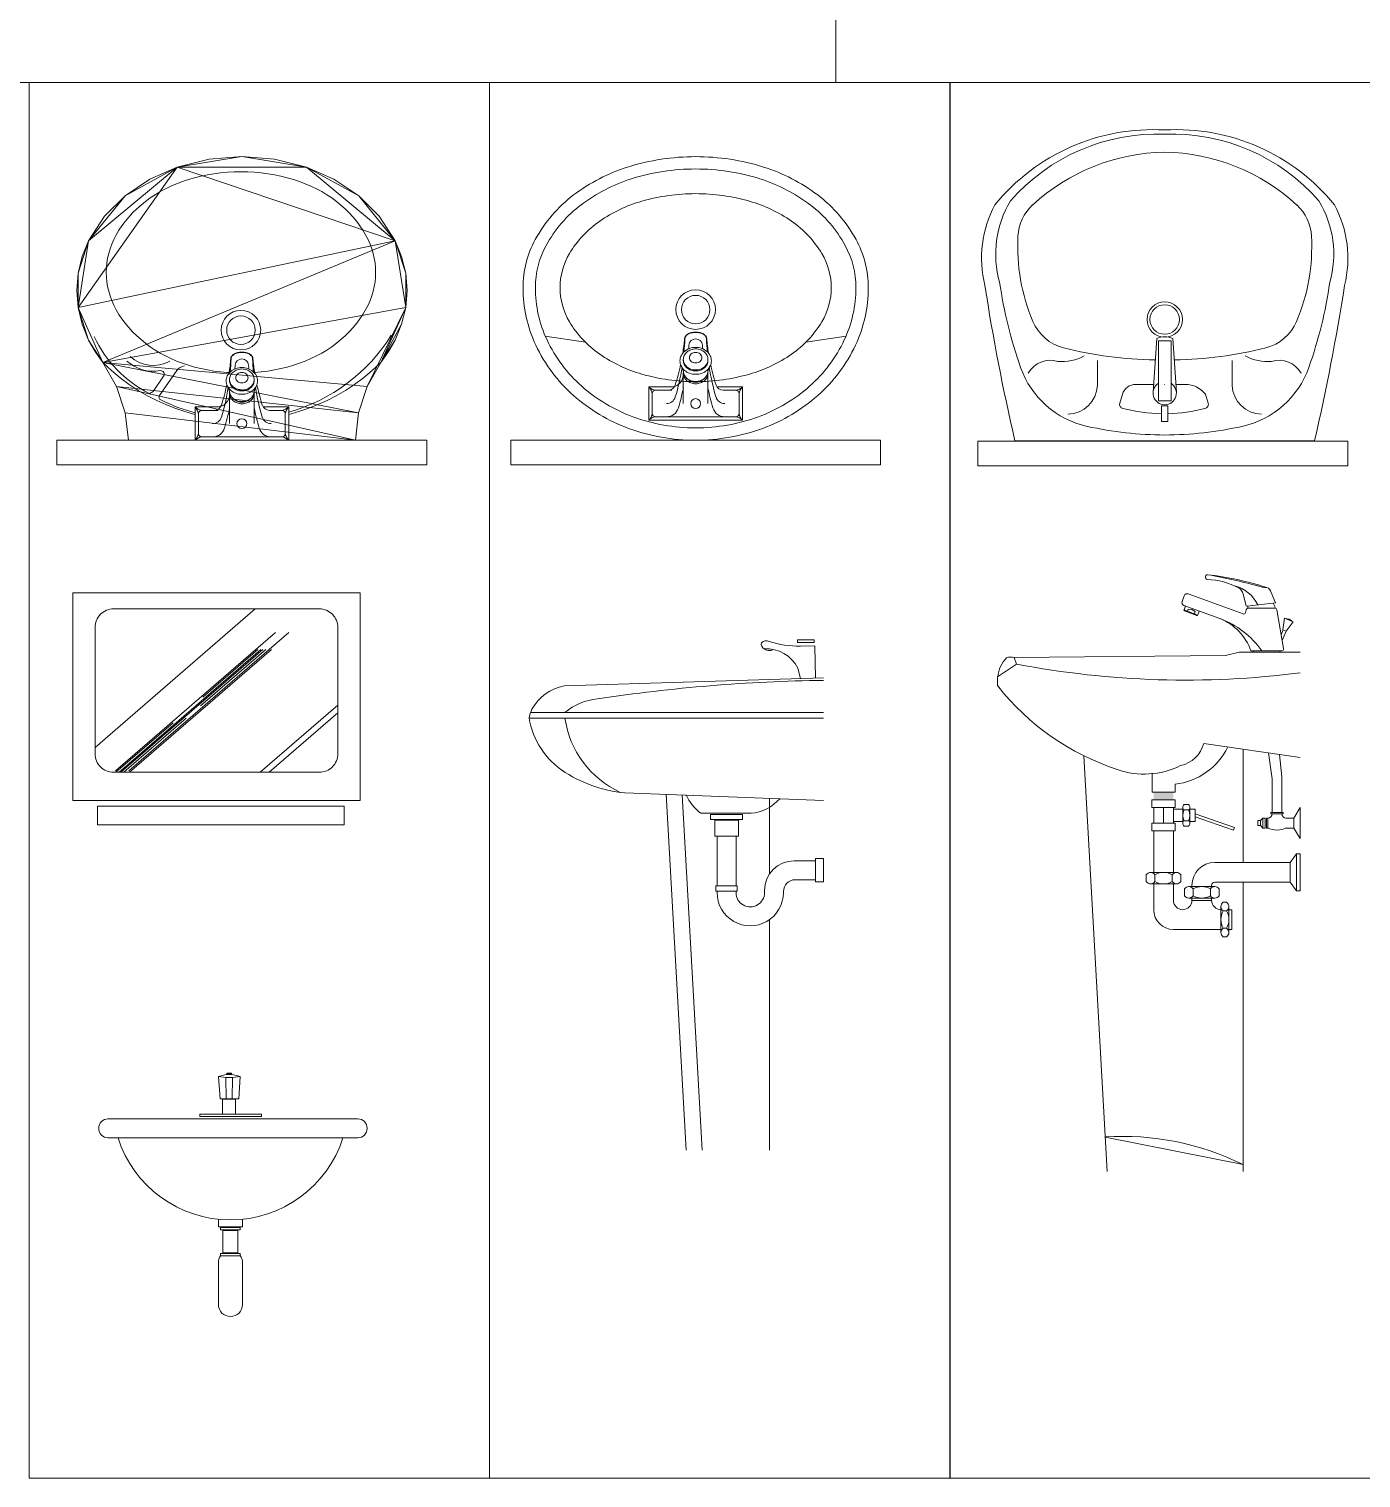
# Model space of a CAD drawing. Header units: inches. Extents: x 242965 to 445791, y 236206 to 423703.
# Drawn here: x 331418 to 333578, y 360263 to 362613 of the extents above; entities that cross this region are included whole.
import ezdxf

# ---------------------------------------------------------------- set-up
doc = ezdxf.new("R2010")
doc.units = ezdxf.units.IN
doc.header["$MEASUREMENT"] = 0
doc.layers.add('9', color=251, linetype='Continuous', lineweight=13)

# ---------------------------------------------------------------- blocks, each defined once
blk = doc.blocks.new('A$C64CE528A')
for p, q in [((280, 67), (280, 116.2)), ((320, 67), (320, 116.2)), ((229.5, 83), (229.5, 51)), ((261.4, 88.5), (235, 88.5)), ((365, 88.5), (344.7, 88.5)), ((370.5, 51), (370.5, 83)), ((235, 45.5), (365, 45.5))]:
    blk.add_line(p, q)
for points in [[(213.3, 161.7), (203.6, 164.9), (194.1, 168.5), (185, 172.4), (176.1, 176.7), (167.5, 181.4), (159.3, 186.3), (151.3, 191.6), (143.7, 197.2), (136.4, 203.2), (129.4, 209.5), (122.8, 216), (116.6, 222.8), (110.8, 229.7), (105.5, 236.9), (100.6, 244.1), (96.3, 251.5), (92.4, 259), (89.1, 266.5), (86.3, 274), (84.1, 281.6), (82.3, 289.3), (81.1, 296.9), (80.3, 304.6), (80.1, 312.3), (80.3, 320), (81.1, 327.7), (82.3, 335.3), (84.1, 343), (86.3, 350.6), (89.1, 358.1), (92.4, 365.7), (96.3, 373.1), (100.6, 380.5), (105.5, 387.7), (110.8, 394.9), (116.6, 401.8), (122.8, 408.6), (129.4, 415.1), (136.4, 421.4), (143.7, 427.4), (151.3, 433), (159.3, 438.3), (167.5, 443.3), (176.1, 447.9), (185, 452.2), (194.1, 456.1), (203.6, 459.7), (213.3, 462.9), (223.4, 465.8), (233.6, 468.4), (244.1, 470.5), (254.8, 472.3), (265.6, 473.7), (276.5, 474.8), (287.5, 475.4), (298.5, 475.6), (309.6, 475.4), (320.5, 474.8), (331.5, 473.7), (342.3, 472.3), (352.9, 470.5), (363.4, 468.4), (373.7, 465.8), (383.7, 462.9), (393.5, 459.7), (402.9, 456.1), (412.1, 452.2), (421, 447.9), (429.5, 443.3), (437.8, 438.3), (445.7, 433), (453.4, 427.4), (460.7, 421.4), (467.7, 415.1), (474.3, 408.6), (480.5, 401.8), (486.3, 394.9), (491.6, 387.7), (496.4, 380.5), (500.8, 373.1), (504.6, 365.7), (507.9, 358.1), (510.7, 350.6), (513, 343), (514.8, 335.3), (516, 327.7), (516.8, 320), (517, 312.3), (516.8, 304.6), (516, 296.9), (514.8, 289.3), (513, 281.6), (510.7, 274), (507.9, 266.5), (504.6, 259), (500.8, 251.5), (496.4, 244.1), (491.6, 236.9), (486.3, 229.7), (480.5, 222.8), (474.3, 216), (467.7, 209.5), (460.7, 203.2), (453.4, 197.2), (445.7, 191.6), (437.8, 186.3), (429.5, 181.4), (421, 176.7), (412.1, 172.4), (402.9, 168.5), (393.5, 164.9), (383.7, 161.7), (373.7, 158.8), (363.4, 156.2), (352.9, 154.1), (342.3, 152.3), (331.5, 150.9), (320.7, 149.9)], [(224, 81.7), (219.8, 82.8), (205.8, 87), (191.4, 92), (176.8, 97.9), (161.9, 104.6), (147, 112.2), (132, 120.8), (117.2, 130.5), (102.6, 141.2), (88.4, 153.1), (74.7, 166.2)], [(525.3, 166.2), (511.6, 153.1), (497.4, 141.2), (482.8, 130.5), (468, 120.8), (453, 112.2), (438.1, 104.6), (423.2, 97.9), (408.6, 92), (394.2, 87), (380.2, 82.8), (376, 81.7)], [(279.2, 149.7), (276.5, 149.8), (265.6, 150.9), (254.8, 152.3), (244.1, 154.1), (233.6, 156.2), (223.4, 158.8), (213.3, 161.7)], [(261.4, 94), (224, 94), (224, 40), (376, 40), (376, 94)], [(376, 94), (334.6, 94)]]:
    blk.add_lwpolyline(points)
for points in [[(60.3, 208.1, 0.166881), (149.8, 115.9, 0.166881)], [(376, 85.6, 0.186443), (542.4, 210.2)], [(149.8, 115.9, 0.091812), (155.9, 119.2), (173, 143.9, 0.634175), (167.8, 152.9, -0.229196), (113.3, 168.5, -2.5087)], [(118.9, 176.1, 0.330482), (182.9, 168.4, -0.807059)], [(318, 172, 0.150029), (316.8, 175.9, 0.107049), (312.7, 179.8, 0.075298), (307.2, 182.1, 0.06206), (300, 183, 0.06206), (292.8, 182.1, 0.075298), (287.3, 179.8, 0.107049), (283.2, 175.9, 0.150029), (282, 172, 0.005699), (282, 171.8, 0.107049)], [(317.5, 172, 0.150029), (316.4, 175.6, 0.107049), (312.5, 179.4, 0.075298), (307.1, 181.6, 0.06206), (300, 182.5, 0.06206), (292.9, 181.6, 0.075298), (287.5, 179.4, 0.107049), (283.6, 175.6, 0.150029), (282.5, 172, 0.006142), (282.5, 171.8, 0.107049)], [(317.5, 171.8, 0.006142), (317.5, 172, 0.150029)], [(318, 171.8, 0.005699), (318, 172, 0.150029)], [(206.7, 160.5, 0.177693), (194.3, 153.3), (166.4, 112.6, 0.555237), (169.7, 105, 0.050424), (224, 84.5, 0.050424)], [(280, 137.8, 0.013302), (280, 137, 0.113359), (281.5, 130.6, 0.103458), (285.9, 124.9, 0.091971), (292.2, 121.3, 0.085224), (300, 119.9, 0.085224), (307.8, 121.3, 0.091971), (314.1, 124.9, 0.103458), (318.5, 130.6, 0.113359), (320, 137, 0.013302), (320, 137.8, 0.103458)], [(280, 119.2, 0.102616), (281.5, 113.4, 0.103458), (285.9, 107.8, 0.091971), (292.2, 104.1, 0.085224), (300, 102.8, 0.085224), (307.8, 104.1, 0.091971), (314.1, 107.8, 0.103458), (318.5, 113.4, 0.102616), (320, 119.2, 0.113359)], [(280.1, 118, 0.031112), (280, 116.2, 0.113359), (281.5, 109.8, 0.103458), (285.9, 104.1, 0.091971), (292.2, 100.5, 0.085224), (300, 99.1, 0.085224), (307.8, 100.5, 0.091971), (314.1, 104.1, 0.103458), (318.5, 109.8, 0.113359), (320, 116.2, 0.113359)], [(320, 116.2, 0.031112), (319.9, 118, 0.103458)], [(287, 106.9, 0.022984), (288, 105.9, 0.091971), (293.4, 102.8, 0.085224), (300, 101.7, 0.085224), (306.6, 102.8, 0.091971), (312, 105.9, 0.022984), (313, 106.9, 0.113359)]]:
    blk.add_lwpolyline(points, format="xyb")
for points in [[(300, 158.1, 0.085197), (290.1, 156.4, 0.091956), (282, 151.7, 0.103466), (276.4, 144.5, 0.113392), (274.5, 136.3, 0.113392), (276.4, 128.1, 0.103466), (282, 120.9, 0.091956), (290.1, 116.2, 0.085197), (300, 114.5, 0.085197), (309.9, 116.2, 0.091956), (318, 120.9, 0.103466), (323.6, 128.1, 0.113392), (325.5, 136.3, 0.113392), (323.6, 144.5, 0.103466), (318, 151.7, 0.091956), (309.9, 156.4, 0.085197)], [(300, 155.6, 0.085224), (292.2, 154.3, 0.091971), (285.9, 150.6, 0.103458), (281.5, 145, 0.113359), (280, 138.6, 0.113359), (281.5, 132.2, 0.103458), (285.9, 126.5, 0.091971), (292.2, 122.8, 0.085224), (300, 121.5, 0.085224), (307.8, 122.8, 0.091971), (314.1, 126.5, 0.103458), (318.5, 132.2, 0.113359), (320, 138.6, 0.113359), (318.5, 145, 0.103458), (314.1, 150.6, 0.091971), (307.8, 154.3, 0.085224)], [(300, 150, 0.085224), (296.1, 149.3, 0.091971), (292.9, 147.5, 0.103458), (290.7, 144.6, 0.113359), (290, 141.4, 0.113359), (290.7, 138.2, 0.103458), (292.9, 135.4, 0.091971), (296.1, 133.5, 0.085224), (300, 132.9, 0.085224), (303.9, 133.5, 0.091971), (307.1, 135.4, 0.103458), (309.3, 138.2, 0.113359), (310, 141.4, 0.113359), (309.3, 144.6, 0.103458), (307.1, 147.5, 0.091971), (303.9, 149.3, 0.085224)]]:
    blk.add_lwpolyline(points, format="xyb", close=True)
blk.add_lwpolyline([(600, 0), (0, 0), (0, 40), (600, 40)], close=True)
for centre, radius in [((298.5, 218.5), 32.1), ((298.5, 218.5), 23.1), ((300, 67), 8)]:
    blk.add_circle(centre, radius)
for centre, radius, start, end in [((-69.2, 204.1), 352.7, 350.9776, 354.7809), ((-100.3, 186.5), 383.1, 354.6726, 357.8025), ((300, 160.9), 11, 5.4526, 174.5474), ((700.3, 186.5), 383.1, 182.1975, 185.3274), ((669.2, 204.1), 352.7, 185.2191, 189.0224), ((-154.5, 183.9), 444.1, 356.3718, 357.1684), ((754.5, 183.9), 444.1, 182.8316, 183.6282), ((-69.2, 204.1), 352.7, 342.3001, 347.8685), ((-100.3, 186.5), 383.1, 343.5019, 350.8276), ((241, 109.5), 40.2, 7.7969, 30.7901), ((359, 109.5), 40.2, 149.2099, 172.2031), ((700.3, 186.5), 383.1, 189.1724, 196.4981), ((669.2, 204.1), 352.7, 192.1315, 197.6999), ((255.3, 100.5), 12, 270, 342.3001), ((259.6, 114.4), 20.5, 264.9716, 5.1114), ((344.7, 100.5), 12, 197.6999, 270), ((238.4, 109.1), 20.9, 226.293, 260.5769), ((208.9, 79.6), 20.9, 9.4231, 43.707), ((235, 83), 5.5, 90, 180), ((252.6, 82), 15, 270, 343.5019), ((-154.5, 183.9), 444.1, 343.782, 348.1007), ((754.5, 183.9), 444.1, 191.8993, 196.218), ((347.4, 82), 15, 196.4981, 270), ((361.6, 109.1), 20.9, 279.4231, 313.707), ((365, 83), 5.5, 0, 90), ((391.1, 79.6), 20.9, 136.293, 170.5769), ((208.9, 54.4), 20.9, 316.293, 350.5769), ((235, 51), 5.5, 180, 270), ((252.7, 65.5), 20, 270, 343.782), ((347.3, 65.5), 20, 196.218, 270), ((365, 51), 5.5, 270, 0), ((391.1, 54.4), 20.9, 189.4231, 223.707), ((238.4, 24.9), 20.9, 99.4231, 133.707), ((361.6, 24.9), 20.9, 46.293, 80.5769)]:
    blk.add_arc(centre, radius, start, end)
at = {"color": 0}
mesh = blk.add_polyface(dxfattribs=at)
corners = [(548.5, 363.7), (195.1, 482.9), (34.3, 255.3), (34.3, 255.3), (74.7, 166.2), (548.5, 363.7), (34.3, 255.3), (74.7, 166.2), (74.7, 166.2), (195.1, 482.9), (51.5, 363.7), (34.3, 255.3), (548.5, 363.7), (404.9, 482.9), (195.1, 482.9), (74.7, 166.2), (565.7, 255.3), (548.5, 363.7), (74.7, 166.2), (503.3, 127.1), (565.7, 255.3), (34.3, 255.3), (51.5, 202.5), (74.7, 166.2), (51.5, 363.7), (34.3, 310.9), (34.3, 255.3), (195.1, 482.9), (110.5, 436.5), (51.5, 363.7), (404.9, 482.9), (300, 500), (195.1, 482.9), (548.5, 363.7), (489.5, 436.5), (404.9, 482.9), (565.7, 255.3), (565.7, 310.9), (548.5, 363.7), (503.3, 127.1), (525.3, 166.2), (565.7, 255.3), (74.7, 166.2), (489.4, 84.5), (503.3, 127.1), (74.7, 166.2), (96.7, 127.1), (489.4, 84.5), (51.5, 202.5), (62.2, 183.8), (74.7, 166.2), (34.3, 255.3), (40.8, 228.2), (51.5, 202.5), (34.3, 310.9), (32.1, 283.1), (34.3, 255.3), (51.5, 363.7), (40.8, 337.9), (34.3, 310.9), (110.5, 436.5), (77.2, 403.2), (51.5, 363.7), (195.1, 482.9), (150.7, 463.5), (110.5, 436.5), (300, 500), (246.8, 495.7), (195.1, 482.9), (404.9, 482.9), (353.2, 495.7), (300, 500), (489.5, 436.5), (449.3, 463.5), (404.9, 482.9), (548.5, 363.7), (522.8, 403.2), (489.5, 436.5), (565.7, 310.9), (559.2, 337.9), (548.5, 363.7), (565.7, 255.3), (567.9, 283.1), (565.7, 310.9), (525.3, 166.2), (559.2, 228.2), (565.7, 255.3), (525.3, 166.2), (548.5, 202.5), (559.2, 228.2), (525.3, 166.2), (537.8, 183.8), (548.5, 202.5), (96.7, 127.1), (484.1, 40), (489.4, 84.5), (96.7, 127.1), (110.6, 84.5), (484.1, 40), (110.6, 84.5), (115.9, 40), (484.1, 40)]
mesh.append_faces([[corners[k] for k in face] for face in [(0, 1, 2), (3, 4, 5), (9, 10, 11), (12, 13, 14), (15, 16, 17), (18, 19, 20), (21, 22, 23), (24, 25, 26), (27, 28, 29), (30, 31, 32), (33, 34, 35), (36, 37, 38)]], dxfattribs={"vtx0": -1, "vtx1": -1, "vtx2": -1, "color": 0})
mesh.append_faces([[corners[k] for k in face] for face in [(6, 7, 8), (42, 43, 44), (84, 85, 86), (87, 88, 89), (93, 94, 95)]], dxfattribs={"vtx0": -1, "vtx2": -1, "color": 0})
mesh.append_faces([[corners[k] for k in face] for face in [(39, 40, 41), (45, 46, 47), (96, 97, 98)]], dxfattribs={"vtx1": -1, "vtx2": -1, "color": 0})
mesh.append_faces([[corners[k] for k in face] for face in [(48, 49, 50), (51, 52, 53), (54, 55, 56), (57, 58, 59), (60, 61, 62), (63, 64, 65), (66, 67, 68), (69, 70, 71), (72, 73, 74), (75, 76, 77), (78, 79, 80), (81, 82, 83), (90, 91, 92), (99, 100, 101)]], dxfattribs={"vtx2": -1, "color": 0})
blk = doc.blocks.new('A$C29995FC3')
for p, q in [((284.2, 165.9), (278.2, 79.1)), ((310, 165.9), (316, 79.1)), ((286.8, 65.2), (286.8, 162.4)), ((286.8, 162.4), (297.2, 162.4)), ((307.4, 162.4), (297, 162.4)), ((307.4, 65.2), (307.4, 162.4)), ((187.9, 89.9), (187.9, 130.2)), ((406.3, 89.9), (406.3, 130.2)), ((228.5, 75.6), (224.1, 60.9)), ((279.3, 91.5), (250.1, 91.5)), ((297, 91.5), (297.1, 91.5)), ((297.2, 91.5), (297.1, 91.5)), ((314.9, 91.5), (330.3, 91.5)), ((363.1, 75.6), (367.6, 60.9)), ((297.4, 65.2), (286.8, 65.2)), ((296.8, 56.6), (292.1, 56.6)), ((292.1, 56.6), (292.1, 31.2)), ((296.8, 65.2), (307.4, 65.2)), ((297.4, 56.6), (302.1, 56.6)), ((302.1, 56.6), (302.1, 31.2)), ((292.1, 31.2), (296.8, 31.2)), ((302.1, 31.2), (297.4, 31.2)), ((540.1, 0), (54.1, 0))]:
    blk.add_line(p, q)
for points in [[(54.1, 0, -0.018253), (5.4, 252.2, -0.186169), (21.8, 383, -0.240952), (297.1, 504.3, -0.240398)], [(540.1, 0, 0.018253), (588.8, 252.2, 0.186169), (572.4, 383, 0.240952), (297.1, 504.3, 0.240398)]]:
    blk.add_lwpolyline(points, format="xyb")
for radius in [28.7, 23.9]:
    blk.add_circle((297.1, 196.8), radius)
for centre, radius, start, end in [((285.4, 181.4), 316.3, 87.8726, 138.9153), ((308.8, 181.4), 316.3, 41.0847, 92.1274), ((303.2, 143.2), 325.3, 91.0757, 132.6356), ((291, 143.2), 325.3, 47.3644, 88.9243), ((189.9, 303), 167, 148.8895, 195.9136), ((133.1, 328), 74.2, 132.6356, 176.8882), ((461.1, 328), 74.2, 3.1118, 47.3644), ((404.3, 303), 167, 344.0864, 31.1105), ((369.6, 315.1), 311, 176.8882, 202.9724), ((224.6, 315.1), 311, 337.0276, 3.1118), ((753.2, 362), 731.4, 188.2389, 199.3965), ((-159, 362), 731.4, 340.6035, 351.7611), ((151.5, 222.7), 74.2, 202.9724, 255.6245), ((442.7, 222.7), 74.2, 284.3755, 337.0276), ((294.7, 147.4), 21.3, 82.8781, 119.7306), ((299.5, 147.4), 21.3, 60.2694, 97.1219), ((287.5, 753.1), 621.7, 255.6245, 269.4268), ((306.7, 753.1), 621.7, 270.5732, 284.3755), ((203.3, 168.4), 148.4, 199.3965, 257.5654), ((111.8, 89), 41.7, 73.4279, 149.6343), ((129.3, 210), 81.3, 266.0377, 297.2181), ((390.9, 168.4), 148.4, 282.4346, 340.6035), ((464.9, 210), 81.3, 242.7819, 273.9623), ((482.4, 89), 41.7, 30.3657, 106.5721), ((139.4, 91.9), 48.5, 270.7533, 357.6899), ((250.1, 69.1), 22.5, 90, 163.1706), ((297.2, 77.5), 19, 123.0084, 269.7543), ((297, 77.5), 19, 270.2457, 56.9916), ((331.2, 51.7), 39.8, 36.8072, 91.3354), ((454.8, 91.9), 48.5, 182.3101, 269.2467), ((230.3, 59), 6.5, 163.1706, 261.0467), ((305.4, 368.2), 324.7, 256.4416, 267.6439), ((289.3, 343.2), 299.7, 272.4552, 284.115), ((361.4, 59), 6.5, 278.9533, 16.8294), ((300.4, 608.8), 599.3, 257.5654, 269.6865), ((293.8, 608.8), 599.3, 270.3135, 282.4346)]:
    blk.add_arc(centre, radius, start, end)
blk = doc.blocks.new('A$C43472FB3')
for p, q in [((121.3, 198.9), (56.1, 208.9)), ((478.7, 198.9), (543.9, 208.9)), ((280, 99.5), (280, 148.7)), ((320, 99.5), (320, 148.7)), ((261.4, 121), (235, 121)), ((365, 121), (344.7, 121)), ((229.5, 115.5), (229.5, 83.5)), ((370.5, 83.5), (370.5, 115.5)), ((235, 78), (365, 78))]:
    blk.add_line(p, q)
for points in [[(580, 287.5, 0.125554), (560.1, 365.6, 0.105894), (498, 437.8, 0.086367), (410.3, 483.1, 0.076292), (300, 500, 0.076292), (189.7, 483.1, 0.086367), (102, 437.8, 0.105894), (39.9, 365.6, 0.125554), (20, 287.5, 0.125554)], [(560, 287.5, 0.125554), (542.5, 356, 0.105894), (485.9, 421.8, 0.086367), (404.3, 464, 0.076292), (300, 480, 0.076292), (195.7, 464, 0.086367), (114.1, 421.8, 0.105894), (57.5, 356, 0.125554), (40, 287.5, 0.125554)], [(20, 287.5, 0.109995), (40.7, 194.3, 0.102536), (102, 112.5, 0.093493), (191.3, 59.3, 0.08797), (300, 40, 0.08797), (408.7, 59.3, 0.093493), (498, 112.5, 0.102536), (559.3, 194.3, 0.109995), (580, 287.5, 0.109995)], [(40, 287.5, 0.109995), (58.9, 202.8, 0.102536), (115.3, 127.5, 0.093493), (198.2, 78.1, 0.08797), (300, 60, 0.08797), (401.8, 78.1, 0.093493), (484.7, 127.5, 0.102536), (541.1, 202.8, 0.109995), (560, 287.5, 0.109995)], [(318, 204.5, 0.150029), (316.8, 208.4, 0.107049), (312.7, 212.3, 0.075298), (307.2, 214.6, 0.06206), (300, 215.5, 0.06206), (292.8, 214.6, 0.075298), (287.3, 212.3, 0.107049), (283.2, 208.4, 0.150029), (282, 204.5, 0.005699), (282, 204.3, 0.107049)], [(317.5, 204.5, 0.150029), (316.4, 208.1, 0.107049), (312.5, 211.9, 0.075298), (307.1, 214.1, 0.06206), (300, 215, 0.06206), (292.9, 214.1, 0.075298), (287.5, 211.9, 0.107049), (283.6, 208.1, 0.150029), (282.5, 204.5, 0.006142), (282.5, 204.3, 0.107049)], [(317.5, 204.3, 0.006142), (317.5, 204.5, 0.150029)], [(318, 204.3, 0.005699), (318, 204.5, 0.150029)], [(280, 170.3, 0.013302), (280, 169.5, 0.113359), (281.5, 163.1, 0.103458), (285.9, 157.4, 0.091971), (292.2, 153.8, 0.085224), (300, 152.4, 0.085224), (307.8, 153.8, 0.091971), (314.1, 157.4, 0.103458), (318.5, 163.1, 0.113359), (320, 169.5, 0.013302), (320, 170.3, 0.103458)], [(280, 151.7, 0.102616), (281.5, 145.9, 0.103458), (285.9, 140.3, 0.091971), (292.2, 136.6, 0.085224), (300, 135.3, 0.085224), (307.8, 136.6, 0.091971), (314.1, 140.3, 0.103458), (318.5, 145.9, 0.102616), (320, 151.7, 0.113359)], [(280.1, 150.5, 0.031112), (280, 148.7, 0.113359), (281.5, 142.3, 0.103458), (285.9, 136.6, 0.091971), (292.2, 133, 0.085224), (300, 131.6, 0.085224), (307.8, 133, 0.091971), (314.1, 136.6, 0.103458), (318.5, 142.3, 0.113359), (320, 148.7, 0.113359)], [(320, 148.7, 0.031112), (319.9, 150.5, 0.103458)], [(287, 139.4, 0.022984), (288, 138.4, 0.091971), (293.4, 135.3, 0.085224), (300, 134.2, 0.085224), (306.6, 135.3, 0.091971), (312, 138.4, 0.022984), (313, 139.4, 0.113359)]]:
    blk.add_lwpolyline(points, format="xyb")
for points in [[(520, 287.5, 0.135475), (504.8, 342.7, 0.106915), (455.6, 395.3, 0.081815), (387.3, 427.7, 0.070015), (300, 440, 0.070015), (212.7, 427.7, 0.081815), (144.4, 395.3, 0.106915), (95.2, 342.7, 0.135475), (80, 287.5, 0.135475), (95.2, 232.3, 0.106915), (144.4, 179.7, 0.081815), (212.7, 147.3, 0.070015), (300, 135, 0.070015), (387.3, 147.3, 0.081815), (455.6, 179.7, 0.106915), (504.8, 232.3, 0.135475)], [(300, 190.6, 0.085197), (290.1, 188.9, 0.091956), (282, 184.2, 0.103466), (276.4, 177, 0.113392), (274.5, 168.8, 0.113392), (276.4, 160.6, 0.103466), (282, 153.4, 0.091956), (290.1, 148.7, 0.085197), (300, 147, 0.085197), (309.9, 148.7, 0.091956), (318, 153.4, 0.103466), (323.6, 160.6, 0.113392), (325.5, 168.8, 0.113392), (323.6, 177, 0.103466), (318, 184.2, 0.091956), (309.9, 188.9, 0.085197)], [(300, 188.1, 0.085224), (292.2, 186.8, 0.091971), (285.9, 183.1, 0.103458), (281.5, 177.5, 0.113359), (280, 171.1, 0.113359), (281.5, 164.7, 0.103458), (285.9, 159, 0.091971), (292.2, 155.3, 0.085224), (300, 154, 0.085224), (307.8, 155.3, 0.091971), (314.1, 159, 0.103458), (318.5, 164.7, 0.113359), (320, 171.1, 0.113359), (318.5, 177.5, 0.103458), (314.1, 183.1, 0.091971), (307.8, 186.8, 0.085224)], [(300, 182.5, 0.085224), (296.1, 181.8, 0.091971), (292.9, 180, 0.103458), (290.7, 177.1, 0.113359), (290, 173.9, 0.113359), (290.7, 170.7, 0.103458), (292.9, 167.9, 0.091971), (296.1, 166, 0.085224), (300, 165.4, 0.085224), (303.9, 166, 0.091971), (307.1, 167.9, 0.103458), (309.3, 170.7, 0.113359), (310, 173.9, 0.113359), (309.3, 177.1, 0.103458), (307.1, 180, 0.091971), (303.9, 181.8, 0.085224)]]:
    blk.add_lwpolyline(points, format="xyb", close=True)
for points in [[(261.4, 126.5), (224, 126.5), (224, 72.5), (376, 72.5), (376, 126.5)], [(376, 126.5), (334.6, 126.5)]]:
    blk.add_lwpolyline(points)
blk.add_lwpolyline([(600, 0), (0, 0), (0, 40), (600, 40)], close=True)
for centre, radius in [((300, 251.9), 32.1), ((300, 251.9), 23.1), ((300, 99.5), 8)]:
    blk.add_circle(centre, radius)
for centre, radius, start, end in [((-69.2, 236.6), 352.7, 350.9776, 354.7809), ((-100.3, 219), 383.1, 354.6726, 357.8025), ((-154.5, 216.4), 444.1, 356.3718, 357.1684), ((300, 193.4), 11, 5.4526, 174.5474), ((754.5, 216.4), 444.1, 182.8316, 183.6282), ((700.3, 219), 383.1, 182.1975, 185.3274), ((669.2, 236.6), 352.7, 185.2191, 189.0224), ((259.6, 146.9), 20.5, 264.9716, 5.1114), ((-69.2, 236.6), 352.7, 342.3001, 347.8685), ((-100.3, 219), 383.1, 343.5019, 350.8276), ((241, 142), 40.2, 7.7969, 30.7901), ((359, 142), 40.2, 149.2099, 172.2031), ((700.3, 219), 383.1, 189.1724, 196.4981), ((669.2, 236.6), 352.7, 192.1315, 197.6999), ((208.9, 112.1), 20.9, 9.4231, 43.707), ((238.4, 141.6), 20.9, 226.293, 260.5769), ((235, 115.5), 5.5, 90, 180), ((255.3, 133), 12, 270, 342.3001), ((-154.5, 216.4), 444.1, 343.782, 348.1007), ((754.5, 216.4), 444.1, 191.8993, 196.218), ((344.7, 133), 12, 197.6999, 270), ((361.6, 141.6), 20.9, 279.4231, 313.707), ((365, 115.5), 5.5, 0, 90), ((391.1, 112.1), 20.9, 136.293, 170.5769), ((252.6, 114.5), 15, 270, 343.5019), ((347.4, 114.5), 15, 196.4981, 270), ((208.9, 86.9), 20.9, 316.293, 350.5769), ((238.4, 57.4), 20.9, 99.4231, 133.707), ((235, 83.5), 5.5, 180, 270), ((252.7, 98), 20, 270, 343.782), ((347.3, 98), 20, 196.218, 270), ((365, 83.5), 5.5, 270, 0), ((361.6, 57.4), 20.9, 46.293, 80.5769), ((391.1, 86.9), 20.9, 189.4231, 223.707)]:
    blk.add_arc(centre, radius, start, end)
blk = doc.blocks.new('A$C00A570B8')
for p, q in [((440, 817.2), (463.3, 817.7)), ((463.3, 817.7), (464.3, 765.6)), ((436, 781.7), (440.3, 764.9)), ((56.9, 752.9), (477.6, 766.1)), ((477.6, 709.7), (2.4, 709.7)), ((477.6, 700.8), (0, 700.8)), ((477.6, 567.1), (155, 579.4)), ((254.5, 0), (222.3, 577.5)), ((280.6, 0), (248.4, 576.4)), ((389.8, 570.7), (389.8, 447.7)), ((360.2, 546.3), (278.2, 546.3)), ((304.8, 428.5), (304.8, 509.2)), ((335.6, 428.5), (335.6, 509.2)), ((429.8, 469.2), (464.7, 469.2)), ((431.7, 438.5), (464.7, 438.5)), ((304.8, 417.6), (304.8, 420)), ((335.6, 417.6), (335.6, 420)), ((381.8, 417.6), (381.8, 421.2)), ((412.5, 417.6), (412.5, 419.3)), ((389.8, 373.7), (389.8, 0))]:
    blk.add_line(p, q)
for points in [[(435.1, 823.4), (435.1, 827.6), (462.6, 827.6), (462.6, 823.4)], [(294.1, 536.2), (294.1, 544.3), (346.3, 544.3), (346.3, 536.2)], [(301, 509.2), (301, 535.2), (339.4, 535.2), (339.4, 509.2)], [(464.7, 435.2), (464.7, 472.7), (477.6, 472.7), (477.6, 435.2)], [(303.1, 420), (303.1, 428.5), (337.3, 428.5), (337.3, 420)]]:
    blk.add_lwpolyline(points, close=True)
for centre, radius, start, end in [((386.1, 821.1), 9.55, 169.7392, 239.5526), ((384.7, 814.2), 11.8, 67.6337, 132.7557), ((438.9, 979.2), 162, 252.1171, 270.4021), ((385, 755.8), 57.2, 26.9406, 93.7309), ((389.8, 825.7), 15.4, 237.7311, 291.1482), ((70.9, 678), 76.1, 100.5412, 150.5844), ((511.4, -1890.9), 2653, 90.7288, 98.6804), ((119.3, 637.2), 94.9, 95.0518, 130.1891), ((72.3, 686.2), 73.8, 156.695, 168.616), ((126, 721.1), 127.6, 189.1686, 237.3478), ((213.3, 722.6), 156.7, 187.9941, 245.3216), ((175.7, 795.5), 217.1, 235.5592, 264.5255), ((329.8, 611.8), 83.3, 205.3118, 231.8105), ((353.1, 617), 71.1, 275.7095, 318.569), ((429.8, 421.2), 48, 90, 180), ((431.7, 419.3), 19.2, 90, 180), ((358.7, 417.6), 53.8, 179.9998, 0.0002), ((358.7, 417.6), 23.1, 179.9995, 0)]:
    blk.add_arc(centre, radius, start, end)
blk = doc.blocks.new('A$C48AC637A')
for p, q in [((36, 923.2), (295.4, 1147.8)), ((69, 885.1), (328.4, 1109.6)), ((90.9, 885.1), (350.3, 1109.6)), ((74.8, 882.8), (305, 1082.1)), ((77.6, 882.8), (307.9, 1082.1)), ((91.8, 882.8), (322, 1082.1)), ((207, 990.5), (312.8, 1082.1)), ((210.6, 1004.7), (300.1, 1082.1)), ((304, 882.8), (429.7, 991.6)), ((82.6, 882.8), (183.9, 970.5)), ((318.5, 882.8), (429.7, 979)), ((69.9, 882.8), (162.5, 963)), ((236, 389.1), (248.7, 392.8)), ((238.7, 353.2), (236, 389.1)), ((236, 389.1), (248.3, 387.8)), ((248.3, 387.8), (259, 387.8)), ((248.3, 387.8), (248.8, 353.2)), ((248.7, 392.8), (258.6, 392.8)), ((271.2, 389.1), (258.6, 392.8)), ((259, 387.8), (258.6, 353.2)), ((259, 387.8), (271.2, 389.1)), ((271.2, 389.1), (269.2, 353.2)), ((269.2, 353.2), (238.7, 353.2)), ((242.9, 328.2), (242.9, 352.4)), ((242.9, 352.4), (264, 352.4)), ((264, 328.2), (264, 352.4)), ((267.6, 139.8), (243.1, 139.8)), ((267.6, 103.3), (267.6, 139.8)), ((243.1, 103.3), (267.6, 103.3)), ((275.2, 74.8), (275.2, 87.3)), ((275.2, 74.8), (275.2, 19.6))]:
    blk.add_line(p, q)
for points in [[(0, 836.8), (0, 1173.8), (465.7, 1173.8), (465.7, 836.8)], [(40.1, 797.8), (40.1, 827.8), (440.1, 827.8), (440.1, 797.8)], [(249.5, 393.5), (249.5, 394.7), (257.1, 394.7), (257.1, 393.5)], [(206.1, 324.7), (206.1, 328.2), (306, 328.2), (306, 324.7)], [(239.3, 144.2), (239.3, 140.8), (271.4, 140.8), (271.4, 144.2)], [(239.3, 102), (239.3, 98.6), (271.4, 98.6), (271.4, 102)]]:
    blk.add_lwpolyline(points, close=True)
for points in [[(36, 912.8), (36, 1117.8, -0.414214), (66, 1147.8), (399.7, 1147.8, -0.414214), (429.7, 1117.8), (429.7, 912.8, -0.414214), (399.7, 882.8), (66, 882.8, -0.414214)], [(41.8, 305), (41.8, 305.5, -0.414214), (56.8, 320.5), (462.3, 320.5, -0.414214), (477.3, 305.5), (477.3, 305, -0.414214), (462.3, 290), (56.8, 290, -0.414214)]]:
    blk.add_lwpolyline(points, format="xyb", close=True)
for points in [[(275.2, 157.8), (275.2, 145.3), (236, 145.3)], [(236, 145.3), (236, 157.8)], [(243.1, 139.8), (243.1, 103.3)], [(236, 87.3), (236, 74.8)], [(236, 19.6), (236, 74.8)]]:
    blk.add_lwpolyline(points)
for centre, radius, start, end in [((255.6, 348.2), 191.5, 197.6926, 342.3074), ((255.6, 87.3), 19.6, 144.7099, 180), ((255.6, 87.3), 19.6, 0, 36.6053), ((255.6, 19.6), 19.6, 180, 0)]:
    blk.add_arc(centre, radius, start, end)
blk = doc.blocks.new('A$C198458B5')
for p, q in [((299.1, 924.8), (302.5, 934.2)), ((360.2, 897.2), (302.1, 918.4)), ((304.5, 917.5), (302.3, 911.5)), ((398.2, 904.7), (308.9, 937.2)), ((402.6, 919.4), (398.3, 937.3)), ((450.6, 922.9), (404.8, 917.4)), ((405.6, 913.8), (405.6, 917.5)), ((450.6, 922.9), (443.6, 939.6)), ((449.8, 916.6), (446.9, 922.1)), ((322.8, 902.3), (303.2, 909.4)), ((323.2, 903.4), (303.7, 910.5)), ((307.8, 909), (309.1, 912.5)), ((309.1, 912.5), (315.1, 911.7)), ((320.3, 908.4), (315.1, 911.7)), ((319.1, 904.9), (320.3, 908.4)), ((327, 909.3), (324.8, 903.3)), ((402.2, 907.1), (402.5, 909.3)), ((449.8, 914.2), (407.5, 914.2)), ((463.8, 848.3), (452.8, 911.3)), ((465.4, 897.6), (462.6, 878.9)), ((465.4, 897.6), (479.3, 891.9)), ((459.8, 870.8), (463.1, 878.7)), ((461.4, 861.6), (467.7, 876.8)), ((462.6, 878.9), (468.1, 876.6)), ((479.3, 891.9), (468.1, 876.6)), ((30.8, 823.4), (0, 802.7)), ((26.2, 833.9), (369.3, 837.2)), ((30.8, 823.4), (26.6, 834.1)), ((369.3, 837.2), (391.5, 842.8)), ((391.5, 842.8), (490.6, 842.8)), ((460.8, 844.8), (410.9, 844.8)), ((414.4, 844.8), (414.4, 842.8)), ((457.5, 842.8), (414.4, 842.8)), ((457.5, 844.8), (457.5, 842.8)), ((0, 802.7), (0, 787.8)), ((334.2, 694.6), (490.6, 671.8)), ((398, 685.3), (398, 501.4)), ((177.7, 0), (140, 674.4)), ((445.1, 637.1), (439.2, 679.3)), ((461.1, 640.5), (457.2, 676.7)), ((250.6, 646.1), (250.6, 615.4)), ((445.1, 582.4), (445.1, 637.1)), ((461.1, 640.5), (461.1, 582.4)), ((250.6, 615.4), (287.7, 615.4)), ((287.7, 615.4), (287.7, 628.3)), ((250.1, 590.4), (250.1, 602.9)), ((250.1, 602.9), (288.1, 602.9)), ((288.1, 590.4), (250.1, 590.4)), ((253.1, 590.4), (253.1, 565.4)), ((269.1, 590.4), (269.1, 565.4)), ((285.1, 565.4), (285.1, 590.4)), ((285.1, 587.9), (300.1, 587.9)), ((288.1, 602.9), (288.1, 590.4)), ((300.1, 564.8), (300.1, 591.1)), ((302.5, 595.4), (309.5, 595.4)), ((311.8, 591.1), (311.8, 564.8)), ((311.8, 587.9), (320.1, 587.9)), ((320.1, 587.9), (320.1, 567.9)), ((490.6, 590.4), (480.6, 573.4)), ((490.6, 590.4), (490.6, 540.4)), ((250.1, 565.4), (288.1, 565.4)), ((250.1, 552.9), (250.1, 565.4)), ((300.1, 567.9), (285.1, 567.9)), ((288.1, 565.4), (288.1, 552.9)), ((302.5, 586.7), (309.5, 586.7)), ((302.5, 569.2), (309.5, 569.2)), ((320.1, 567.9), (311.8, 567.9)), ((320.1, 580.6), (384.3, 558.4)), ((320.1, 575.3), (382.7, 553.7)), ((422.1, 561.4), (422.1, 569.4)), ((422.1, 569.4), (426.1, 569.4)), ((426.1, 569.4), (430.1, 573.4)), ((426.1, 569.4), (426.1, 561.4)), ((430.1, 573.4), (430.1, 557.4)), ((430.1, 573.4), (434.1, 573.4)), ((434.1, 573.4), (434.1, 557.4)), ((436.1, 573.4), (436.1, 557.4)), ((436.1, 573.4), (438.1, 573.4)), ((438.1, 573.4), (438.1, 557.4)), ((443.1, 582.4), (443.1, 580.4)), ((463.1, 582.4), (443.1, 582.4)), ((443.1, 580.4), (463.1, 580.4)), ((463.1, 580.4), (463.1, 582.4)), ((468.1, 573.4), (480.6, 573.4)), ((480.6, 573.4), (480.6, 557.4)), ((288.1, 552.9), (250.1, 552.9)), ((253.1, 552.9), (253.1, 485.4)), ((285.1, 485.4), (285.1, 552.9)), ((302.5, 560.4), (309.5, 560.4)), ((384.3, 558.4), (382.7, 553.7)), ((426.1, 561.4), (422.1, 561.4)), ((430.1, 557.4), (426.1, 561.4)), ((434.1, 557.4), (430.1, 557.4)), ((436.1, 557.4), (438.1, 557.4)), ((480.6, 557.4), (468.1, 557.4)), ((490.6, 540.4), (480.6, 557.4)), ((352.1, 501.4), (474.6, 501.4)), ((484.6, 515.4), (474.6, 501.4)), ((474.6, 501.4), (474.6, 469.4)), ((484.6, 515.4), (484.6, 455.4)), ((484.6, 515.4), (490.6, 515.4)), ((490.6, 515.4), (490.6, 455.4)), ((241.1, 481.7), (241.1, 470.4)), ((248.1, 485.4), (290.1, 485.4)), ((255.1, 481.7), (255.1, 470.4)), ((283.1, 481.7), (283.1, 470.4)), ((297.1, 481.7), (297.1, 470.4)), ((290.1, 466.7), (248.1, 466.7)), ((253.1, 466.7), (253.1, 424.9)), ((285.1, 439.9), (285.1, 466.7)), ((303.1, 458.7), (303.1, 447.4)), ((310.1, 462.4), (352.1, 462.4)), ((315.1, 462.4), (315.1, 464.4)), ((317.1, 458.7), (317.1, 447.4)), ((345.1, 458.7), (345.1, 447.4)), ((347.1, 462.4), (347.1, 464.4)), ((352.1, 469.4), (474.6, 469.4)), ((359.1, 458.7), (359.1, 447.4)), ((398, 469.4), (398, 0)), ((484.6, 455.4), (474.6, 469.4)), ((484.6, 455.4), (490.6, 455.4)), ((352.1, 443.7), (310.1, 443.7)), ((315.1, 439.9), (315.1, 443.7)), ((347.1, 439.9), (315.1, 439.9)), ((347.1, 439.9), (347.1, 443.7)), ((362.1, 387.9), (362.1, 429.9)), ((365.9, 436.9), (371.4, 436.9)), ((375.1, 429.9), (375.1, 387.9)), ((375.1, 424.9), (379.6, 424.9)), ((379.6, 424.9), (379.6, 392.9)), ((365.9, 422.9), (371.4, 422.9)), ((285.1, 392.9), (362.1, 392.9)), ((365.9, 394.9), (371.4, 394.9)), ((365.9, 380.9), (371.4, 380.9)), ((375.1, 392.9), (379.6, 392.9)), ((174.5, 56.2), (398, 11.4))]:
    blk.add_line(p, q)
for centre, radius, start, end in [((340.8, 964.4), 3.89, 99.115, 260.885), ((280.3, 456.3), 515.5, 72.355, 83.322), ((179, 55.1), 927.3, 74.7445, 79.9715), ((336.5, 845.3), 115.3, 61.7507, 88.157), ((368.9, 893.2), 59.2, 26.2368, 75.2657), ((382.4, 932.9), 16.5, 15.5146, 58.2972), ((438.1, 999.6), 52.1, 252.0655, 268.2555), ((433.7, 937.9), 10, 9.8971, 73.8118), ((303.8, 923.1), 5, 160, 250), ((307.2, 932.5), 5, 70, 160), ((404.6, 919.4), 2, 180, 276.4831), ((447.8, 915.4), 2.37, 328.3905, 31.6095), ((303.8, 910.9), 1.6, 160, 250), ((323.3, 903.8), 1.6, 250, 340), ((311.5, 762.9), 142.9, 34.9679, 70.0939), ((327.4, 814.8), 88.7, 19.736, 68.3056), ((399.2, 907.5), 3, 250, 351.7512), ((407.5, 909.2), 5, 90, 178.4725), ((449.8, 911.2), 3, 2.9319, 90), ((467, 881.9), 15.1, 44.3735, 91.0704), ((460.8, 847.8), 3, 270, 9.8575), ((54.8, 796.3), 55.1, 137.4247, 173.2346), ((21.5, 809.1), 25.5, 78.3092, 106.3625), ((304.9, 2253.1), 1455.8, 259.1469, 277.331), ((323.3, 1044), 412.5, 218.4004, 251.6981), ((274.6, 738), 110.4, 276.804, 333.5835), ((285.7, 707.6), 50.2, 282.6506, 344.9729), ((237.9, 776.9), 132.1, 250.4805, 296.4409), ((305.4, 591.1), 5.26, 123.6428, 236.3572), ((306.6, 591.1), 5.26, 303.6428, 56.3572), ((317.6, 577.9), 17.5, 150.0098, 209.9902), ((305.4, 564.8), 5.26, 123.6428, 236.3572), ((294.3, 577.9), 17.5, 330.0098, 29.9902), ((306.6, 564.8), 5.26, 303.6428, 56.3572), ((438.1, 580.4), 7, 270, 0), ((468.1, 580.4), 7, 180, 270), ((453.1, 589.5), 35.4, 244.9271, 295.0729), ((352.1, 464.4), 37, 90, 180), ((248.1, 477), 8.41, 33.6428, 146.3572), ((248.1, 475.1), 8.41, 213.6428, 326.3572), ((269.1, 457.4), 28, 60.0098, 119.9902), ((269.1, 494.7), 28, 240.0098, 299.9902), ((290.1, 477), 8.41, 33.6428, 146.3572), ((290.1, 475.1), 8.41, 213.6428, 326.3572), ((310.1, 454), 8.41, 33.6428, 146.3572), ((310.1, 452.1), 8.41, 213.6428, 326.3572), ((331.1, 434.4), 28, 60.0098, 119.9902), ((331.1, 471.7), 28, 240.0098, 299.9902), ((352.1, 454), 8.41, 33.6428, 146.3572), ((352.1, 452.1), 8.41, 213.6428, 326.3572), ((352.1, 464.4), 5, 90, 180), ((285.1, 424.9), 32, 180, 270), ((300.1, 439.9), 15, 180, 0), ((362.1, 439.9), 15, 180, 270), ((370.5, 429.9), 8.41, 123.6428, 236.3572), ((366.7, 429.9), 8.41, 303.6428, 56.3572), ((390.1, 408.9), 28, 150.0098, 209.9902), ((347.1, 408.9), 28, 330.0098, 29.9902), ((370.5, 387.9), 8.41, 123.6428, 236.3572), ((366.7, 387.9), 8.41, 303.6428, 56.3572), ((203.5, -379), 436.2, 63.5213, 93.8136)]:
    blk.add_arc(centre, radius, start, end)
for p in [(313, 905.9), (318.7, 903.8)]:
    blk.add_point(p)
blk.add_solid([(285.1, 602.9), (285.1, 615.4), (253.1, 602.9), (253.1, 615.4)])

msp = doc.modelspace()

# ---------------------------------------------------------------- linework, layer by layer
at = {"layer": '9'}
for points in [[(329838.787, 366643.79), (332726.549, 366643.79), (332726.549, 362526.323), (329838.787, 362526.323)], [(332726.549, 366643.79), (335614.312, 366643.79), (335614.312, 362526.323), (332726.549, 362526.323)], [(332164.331, 362526.323), (331417.867, 362526.323), (331417.867, 360262.898), (332164.331, 360262.898)], [(332911.314, 362526.323), (332164.85, 362526.323), (332164.85, 360262.898), (332911.314, 360262.898)], [(333658.297, 362526.323), (332911.834, 362526.323), (332911.834, 360262.898), (333658.297, 360262.898)], [(333556.813, 361904.804), (332956.813, 361904.804), (332956.813, 361944.804), (333556.813, 361944.804)]]:
    msp.add_lwpolyline(points, close=True, dxfattribs=at)

# ---------------------------------------------------------------- block references
for name, p in [('A$C29995FC3', (332962.72, 361945.126)), ('A$C64CE528A', (331462.913, 361906.135)), ('A$C43472FB3', (332198.979, 361906.135)), ('A$C198458B5', (332988.853, 360759.797)), ('A$C48AC637A', (331488.853, 360524.797)), ('A$C00A570B8', (332228.853, 360794.797))]:
    msp.add_blockref(name, p, dxfattribs=at)

doc.saveas('drawing.dxf')
